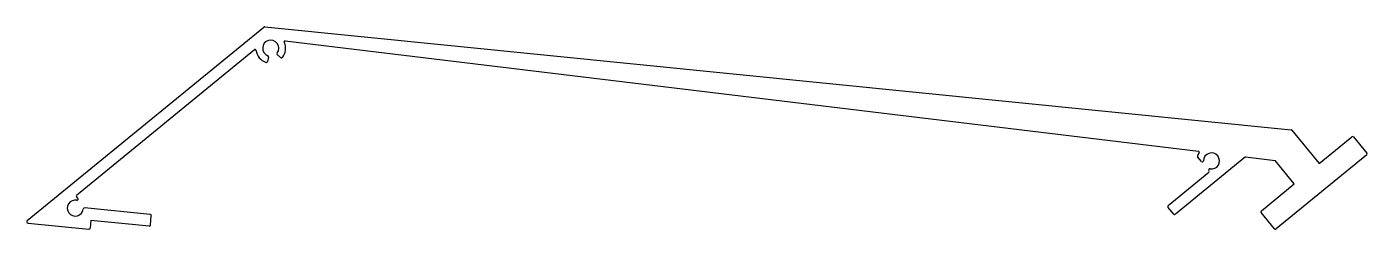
# Model space of a CAD drawing. Extents: x 1673 to 1965, y 1405 to 1449.
import ezdxf

# ---------------------------------------------------------------- set-up
doc = ezdxf.new("R2010")
doc.units = 0
doc.layers.get('0').update_dxf_attribs({"linetype": 'CONTINUOUS'})

msp = doc.modelspace()

# ---------------------------------------------------------------- linework, layer by layer
for p, q in [((1672.87, 1406.89), (1724.42, 1449.05)), ((1724.6, 1449.11), (1948.27, 1426.69)), ((1729.08, 1446.07), (1928.11, 1422.02)), ((1683.6, 1412.44), (1722.36, 1444.14)), ((1728.08, 1442.41), (1727.35, 1443.09)), ((1725.45, 1442.52), (1725.22, 1441.54)), ((1948.44, 1426.6), (1954.39, 1419.32)), ((1954.39, 1419.32), (1961.55, 1425.18)), ((1961.9, 1425.14), (1964.82, 1421.58)), ((1938.35, 1420.78), (1923.06, 1408.28)), ((1928.74, 1419.75), (1927.91, 1420.77)), ((1938.35, 1420.78), (1944.79, 1420)), ((1948.97, 1414.89), (1944.79, 1420)), ((1964.78, 1421.23), (1945.04, 1405.09)), ((1921.48, 1410.21), (1930.35, 1417.47)), ((1930.38, 1417.76), (1930.38, 1417.75)), ((1941.81, 1409.04), (1948.97, 1414.89)), ((1683.89, 1411.76), (1683.57, 1412.15)), ((1699.67, 1408.21), (1685.34, 1409.65)), ((1922.71, 1408.31), (1921.44, 1409.86)), ((1944.69, 1405.12), (1941.78, 1408.68)), ((1673.03, 1406.36), (1686.29, 1405.03)), ((1686.73, 1407), (1686.56, 1405.26)), ((1686.73, 1407), (1699.42, 1405.73)), ((1699.69, 1405.95), (1699.89, 1407.94))]:
    msp.add_line(p, q)
for centre, radius, start, end in [((1724.58, 1448.86), 0.25, 84.2762, 129.2762), ((1725.91, 1444.45), 1.75, 323.9569, 249.5954), ((1729.05, 1445.87), 0.2, 83.1106, 204.224), ((1722.49, 1443.98), 0.2, 7.8272, 129.2762), ((1725.91, 1444.45), 3.25, 187.8272, 251.996), ((1727.52, 1443.28), 0.25, 143.9569, 226.7762), ((1725.91, 1444.45), 3.25, 321.5564, 24.224), ((1724.98, 1441.6), 0.25, 251.996, 346.7762), ((1725.21, 1442.58), 0.25, 346.7762, 69.5954), ((1728.25, 1442.59), 0.25, 226.7762, 321.5564), ((1948.25, 1426.44), 0.25, 39.2762, 84.2762), ((1961.71, 1424.98), 0.25, 39.2762, 129.2762), ((1928.06, 1420.9), 0.2, 160.4731, 219.2762), ((1930.94, 1419.88), 3.25, 145.817, 160.4731), ((1928.08, 1421.82), 0.2, 325.817, 83.1106), ((1928.94, 1419.91), 0.25, 219.2762, 359.1762), ((1930.94, 1419.88), 1.75, 259.3761, 179.1762), ((1964.62, 1421.42), 0.25, 309.2762, 39.2762), ((1930.57, 1417.92), 0.25, 79.3761, 219.2762), ((1930.23, 1417.63), 0.2, 309.2762, 39.2762), ((1683.33, 1409.63), 1.75, 79.3761, 353.2787), ((1683.72, 1412.28), 0.2, 129.2762, 219.2762), ((1683.7, 1411.6), 0.25, 259.3761, 39.2762), ((1685.32, 1409.4), 0.25, 84.2762, 173.2787), ((1699.65, 1407.96), 0.25, 354.2762, 84.2762), ((1921.64, 1410.02), 0.25, 129.2762, 219.2762), ((1922.9, 1408.47), 0.25, 219.2762, 309.2762), ((1941.97, 1408.84), 0.25, 129.2762, 219.2762), ((1673.06, 1406.66), 0.3, 129.2762, 264.2762), ((1686.31, 1405.28), 0.25, 264.2762, 354.2762), ((1699.45, 1405.97), 0.25, 264.2762, 354.2762), ((1944.88, 1405.28), 0.25, 219.2762, 309.2762)]:
    msp.add_arc(centre, radius, start, end)

doc.saveas('drawing.dxf')
